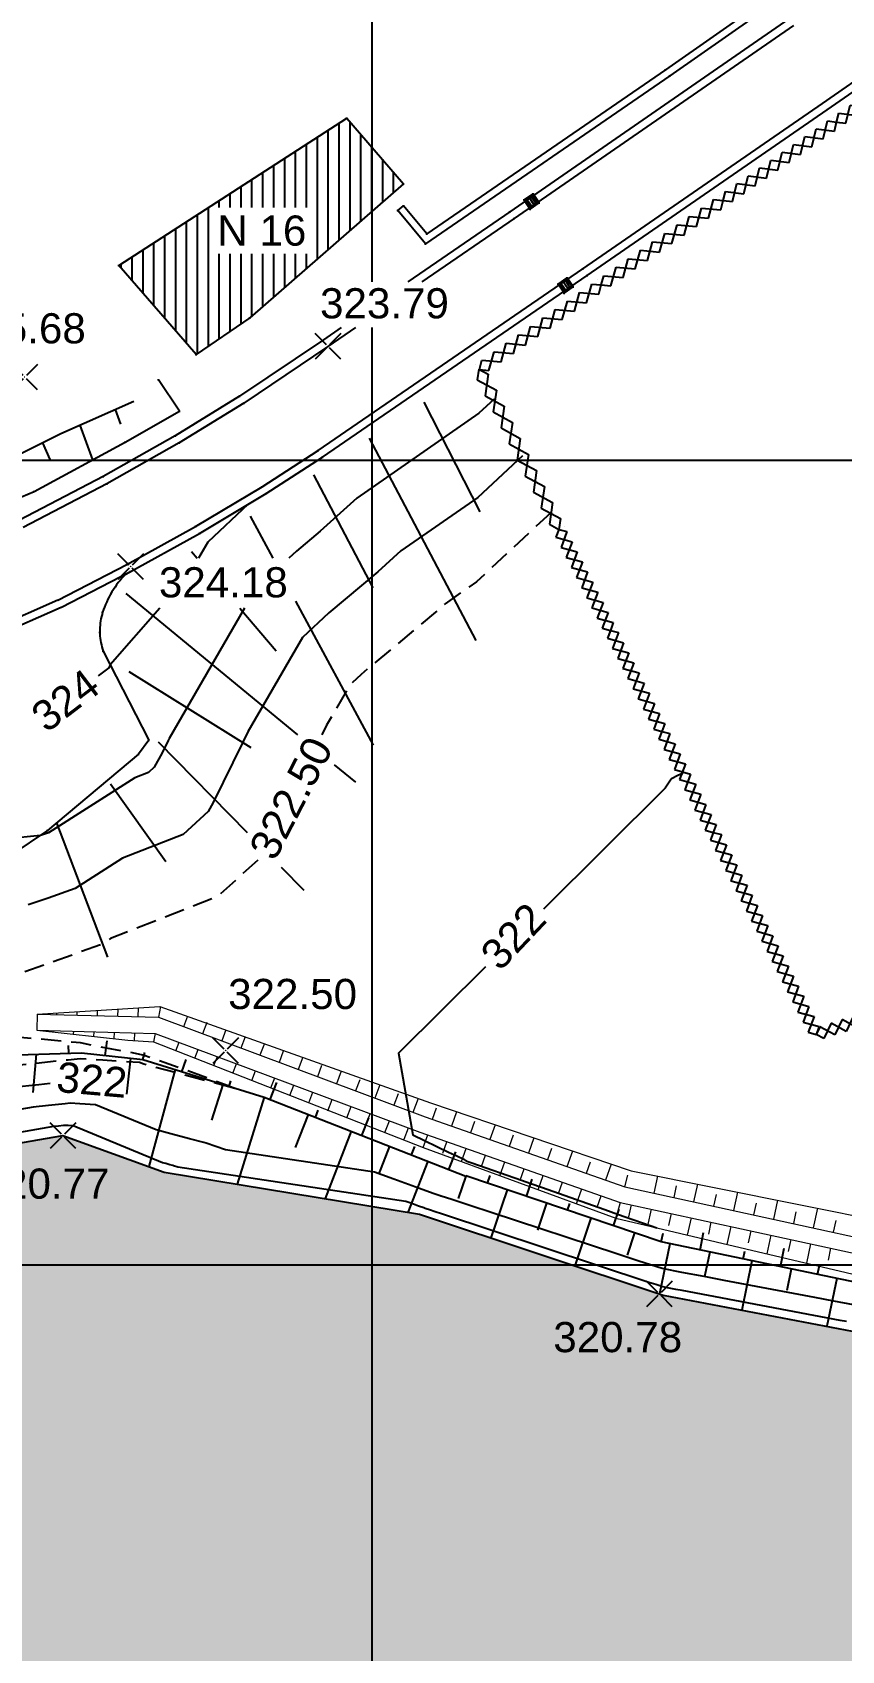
# Model space of a CAD drawing. Extents: x 109417 to 110207, y -57085 to -56659.
# Drawn here: x 109580.8 to 109631.1, y -57000.7 to -56900.1 of the extents above; entities that cross this region are included whole.
import ezdxf
from ezdxf.enums import TextEntityAlignment as Align

# ---------------------------------------------------------------- set-up
doc = ezdxf.new("R2010")
doc.units = 0
doc.header["$MEASUREMENT"] = 0
doc.linetypes.add('TRATTEGGIATA2', pattern=[0.375, 0.25, -0.125])
for name, color, linetype in [('Bati', 7, 'Continuous'), ('Canalisation', 7, 'Continuous'), ('CLOTURE', 7, 'Continuous'), ('colore lago', 131, 'Continuous'), ('Contorno lago', 150, 'Continuous'), ('Coordinate', 2, 'Continuous'), ('Curve livello', 2, 'Continuous'), ('curve livello 1m', 2, 'Continuous'), ('LIN018CO', 6, 'Continuous'), ('LIN035CO', 1, 'Continuous'), ('LINCOLO-ROSSO-025', 10, 'Continuous'), ('LINCOLO-ROSSO-050', 20, 'Continuous'), ('Scarpate', 2, 'Continuous'), ('TEXT035', 1, 'Continuous'), ('Voirie', 7, 'Continuous')]:
    doc.layers.add(name, color=color, linetype=linetype)
doc.styles.add('ARIAL', font='arial.ttf')

# ---------------------------------------------------------------- blocks, each defined once
blk = doc.blocks.new('GRILLAGE')
at = {"color": 0}
for p, q in [((0, 0.385), (0, 0.385)), ((0, 0), (0.385, 0.385)), ((0, 0), (0.385, -0.385)), ((0.385, 0.385), (1.16, -0.385)), ((0.385, -0.385), (1.16, 0.385)), ((1.16, -0.385), (1.93, 0.385)), ((1.16, 0.385), (1.93, -0.385)), ((1.93, 0.385), (2.705, -0.385)), ((1.93, -0.385), (2.705, 0.385)), ((2.705, -0.385), (3.475, 0.385)), ((2.705, 0.385), (3.475, -0.385)), ((3.475, 0.385), (4.255, -0.385)), ((3.475, -0.385), (4.255, 0.385)), ((4.255, -0.385), (5.025, 0.385)), ((4.255, 0.385), (5.025, -0.385)), ((5.025, 0.385), (5.8, -0.385)), ((5.025, -0.385), (5.8, 0.385)), ((5.8, -0.385), (6.57, 0.385)), ((5.8, 0.385), (6.57, -0.385)), ((6.57, 0.385), (7.345, -0.385)), ((6.57, -0.385), (7.345, 0.385)), ((7.345, 0.385), (7.73, 0)), ((7.345, -0.385), (7.73, 0))]:
    blk.add_line(p, q, dxfattribs=at)
blk = doc.blocks.new('INVISIBLE')
at = {"color": 0}
for p, q in [((-0.04, 0), (0.04, 0)), ((0, -0.04), (0, 0.04))]:
    blk.add_line(p, q, dxfattribs=at)
at = {"flags": 1}
for tag, p in [('POINTNUMBER', (0, 0)), ('COMMENT', (0, -1.25))]:
    blk.add_attdef(tag, p, '', height=1, dxfattribs=at)
blk = doc.blocks.new('quote')
at = {"layer": 'LIN018CO'}
for p, q in [((0.001, 0.001), (-0.001, -0.001)), ((0.001, -0.001), (-0.001, 0.001))]:
    blk.add_line(p, q, dxfattribs=at)
at = {"layer": 'LIN035CO'}
for p, q in [((-0.013, 0.013), (-0.106, 0.106)), ((0.106, 0.106), (0.013, 0.013)), ((-0.013, -0.013), (-0.106, -0.106)), ((0.106, -0.106), (0.013, -0.013))]:
    blk.add_line(p, q, dxfattribs=at)
at = {"layer": 'TEXT035', "style": 'ARIAL'}
blk.add_attdef('VALORE', text='', height=0.25, dxfattribs=at).set_placement((0, 0.33), align=Align.CENTER)
blk = doc.blocks.new('quoteR')
at = {"layer": 'LIN018CO'}
for p, q in [((0.01, 0.01), (-0.01, -0.01)), ((0.01, -0.01), (-0.01, 0.01))]:
    blk.add_line(p, q, dxfattribs=at)
at = {"layer": 'LINCOLO-ROSSO-025'}
for p, q in [((-0.1, 0.1), (-0.8, 0.8)), ((0.8, 0.8), (0.1, 0.1)), ((-0.1, -0.1), (-0.8, -0.8)), ((0.8, -0.8), (0.1, -0.1))]:
    blk.add_line(p, q, dxfattribs=at)
at = {"layer": 'LINCOLO-ROSSO-025', "style": 'ARIAL'}
blk.add_attdef('VALORE', text='', height=1.88, dxfattribs=at).set_placement((0, 2.47), align=Align.CENTER)

msp = doc.modelspace()

# ---------------------------------------------------------------- hatches: boundary and pattern name
at = {"layer": 'colore lago', "linetype": 'Continuous', "lineweight": 0}
h = msp.add_hatch(color=256, dxfattribs=at)
h.paths.add_polyline_path([(109787.607, -56851.909), (109781.374, -56851.449), (109780.949, -56859.593), (109779.775, -56865.319), (109777.001, -56871.497), (109761.391, -56890.187), (109747.224, -56907.079), (109737.978, -56923.583), (109734.471, -56930.887), (109731.694, -56934.795), (109728.436, -56926.156), (109726.511, -56919.287), (109725.837, -56918.904), (109723.973, -56919.58), (109723.988, -56920.171), (109724.888, -56921.996), (109726.863, -56926.685), (109729.712, -56933.551), (109730.097, -56935.764), (109729.462, -56938.822), (109727.856, -56942.641), (109725.242, -56949.193), (109721.697, -56959.227), (109717.196, -56965.971), (109710.076, -56979.677), (109705.373, -56986.684), (109701.277, -56990.549), (109698.942, -56990.929), (109693.841, -56994.905), (109679.969, -56993.381), (109675.304, -56991.429), (109671.531, -56988.549), (109672.55, -56984.88), (109653.63, -56983.645), (109642.782, -56982.891), (109631.732, -56980.846), (109619.991, -56978.617), (109604.845, -56973.59), (109588.969, -56970.965), (109582.676, -56968.702), (109574.178, -56970.162), (109556.627, -56973.838), (109544.428, -56977.023), (109537.378, -56977.411), (109529.99, -56983.704), (109523.028, -56985.896), (109504.687, -56990.299), (109474.817, -56995.139), (109462.524, -56996.172), (109455.385, -56992.543), (109434.357, -56995.751), (109426.559, -57072.876), (109443.284, -57068.136), (109457.142, -57072.469), (109469.867, -57074.214), (109485.464, -57070.671), (109500.677, -57067.369), (109507.825, -57065.235), (109518.431, -57063.959), (109536.187, -57062.345), (109553.899, -57060.589), (109570.418, -57058.693), (109577.915, -57055.241), (109603.353, -57044.784), (109616.537, -57039.237), (109630.826, -57038.192), (109653.396, -57035.26), (109668.509, -57031.141), (109680.931, -57024.619), (109688.723, -57019.638), (109694.725, -57013.245), (109701.19, -57003.464), (109706.469, -56996.467), (109718.692, -56977.274), (109733.25, -56949.313), (109744.002, -56925.912), (109749.941, -56914.958), (109758.165, -56904.008), (109766.502, -56894.13), (109776.242, -56880.6), (109781.219, -56873.706), (109786.152, -56861.957)])
h.paths.add_polyline_path([(109691.743, -56996.42), (109692.295, -56997.489), (109693.646, -56999.261), (109687.045, -57013.29), (109681.623, -57017.686), (109671.799, -57022.132), (109664.058, -57022.737), (109658.721, -57023.311), (109655.784, -57021.935), (109654.806, -57020.19), (109664.117, -57019.272), (109670.219, -57014.457), (109667.734, -57010.763), (109669.661, -57007.649), (109667.048, -57004.165), (109669.356, -57001.462), (109673.817, -56996.222), (109675.953, -56995.596), (109680.301, -56996.471), (109687.584, -56995.841)], flags=16)

# ---------------------------------------------------------------- linework, layer by layer
at = {"layer": 'Bati', "linetype": 'Continuous'}
for p, q in [((109634.849, -56892.159, 323.712), (109620.13, -56902.455, 324.119)), ((109635.469, -56892.286, 323.712), (109620.392, -56902.833, 324.119)), ((109620.392, -56902.833, 324.119), (109605.212, -56913.28, 324.487)), ((109620.13, -56902.455, 324.119), (109605.298, -56912.663, 324.487)), ((109600.325, -56905.47, 326.514), (109603.847, -56909.541, 324.942)), ((109603.847, -56909.541, 324.942), (109594.293, -56917.869, 324.223)), ((109603.5, -56911.214, 324.479), (109603.854, -56910.92, 324.479)), ((109605.212, -56913.28, 324.487), (109603.5, -56911.214, 324.479)), ((109605.298, -56912.663, 324.487), (109603.854, -56910.92, 324.479)), ((109590.952, -56920.152, 324.254), (109586.157, -56914.615, 324.976)), ((109594.293, -56917.869, 324.223), (109590.952, -56920.152, 324.254))]:
    msp.add_line(p, q, dxfattribs=at)
at = {"layer": 'Bati', "color": 0}
for p, q in [((109599.147, -56906.231), (109599.147, -56913.638)), ((109599.824, -56905.794), (109599.824, -56913.048)), ((109600.501, -56905.673), (109600.501, -56912.458)), ((109597.792, -56907.105), (109597.792, -56911.029)), ((109598.469, -56906.668), (109598.469, -56914.229)), ((109601.179, -56906.456), (109601.179, -56911.867)), ((109601.856, -56907.239), (109601.856, -56911.277)), ((109595.76, -56908.417), (109595.76, -56911.029)), ((109596.437, -56907.98), (109596.437, -56911.029)), ((109597.115, -56907.542), (109597.115, -56911.029)), ((109602.533, -56908.022), (109602.533, -56910.686)), ((109594.405, -56909.291), (109594.405, -56911.029)), ((109595.083, -56908.854), (109595.083, -56911.029)), ((109603.211, -56908.805), (109603.211, -56910.096)), ((109593.051, -56910.166), (109593.051, -56911.029)), ((109593.728, -56909.728), (109593.728, -56911.029)), ((109591.696, -56911.04), (109591.696, -56919.644)), ((109592.373, -56910.603), (109592.373, -56911.029)), ((109589.664, -56912.352), (109589.664, -56918.664)), ((109590.341, -56911.914), (109590.341, -56919.446)), ((109591.019, -56911.477), (109591.019, -56920.107)), ((109588.309, -56913.226), (109588.309, -56917.1)), ((109588.987, -56912.789), (109588.987, -56917.882)), ((109586.955, -56914.1), (109586.955, -56915.536)), ((109587.632, -56913.663), (109587.632, -56916.318)), ((109592.373, -56913.901), (109592.373, -56919.181)), ((109593.051, -56913.901), (109593.051, -56918.718)), ((109593.728, -56913.901), (109593.728, -56918.255)), ((109594.405, -56913.901), (109594.405, -56917.771)), ((109595.083, -56913.901), (109595.083, -56917.181)), ((109595.76, -56913.901), (109595.76, -56916.591)), ((109596.437, -56913.901), (109596.437, -56916)), ((109597.115, -56913.901), (109597.115, -56915.41)), ((109597.792, -56913.901), (109597.792, -56914.819)), ((109586.277, -56914.538), (109586.277, -56914.754))]:
    msp.add_line(p, q, dxfattribs=at)
at = {"layer": 'Bati', "linetype": 'Continuous'}
msp.add_polyline3d([(109600.325, -56905.47, 326.514), (109603.847, -56909.541, 324.942), (109594.293, -56917.869, 324.223), (109590.952, -56920.152, 324.254), (109586.157, -56914.615, 324.976), (109600.325, -56905.47, 326.514)], dxfattribs=at)
at = {"layer": 'Canalisation', "linetype": 'Continuous'}
for p, q in [((109611.339, -56910.551), (109611.902, -56910.17)), ((109611.408, -56910.565), (109611.889, -56910.239)), ((109611.648, -56910.402), (109611.974, -56910.882)), ((109611.773, -56910.318), (109612.098, -56910.798)), ((109611.889, -56910.239), (109612.214, -56910.719)), ((109612.283, -56910.733), (109611.902, -56910.17)), ((109611.721, -56911.114), (109611.339, -56910.551)), ((109611.734, -56911.045), (109611.408, -56910.565)), ((109611.512, -56910.495), (109611.837, -56910.975)), ((109611.721, -56911.114), (109612.283, -56910.733)), ((109612.214, -56910.719), (109611.734, -56911.045)), ((109613.453, -56915.776), (109614.013, -56915.39)), ((109613.523, -56915.789), (109614.001, -56915.46)), ((109614.001, -56915.46), (109614.33, -56915.937)), ((109614.399, -56915.95), (109614.013, -56915.39)), ((109613.839, -56916.336), (109613.453, -56915.776)), ((109613.852, -56916.266), (109613.523, -56915.789)), ((109613.626, -56915.718), (109613.955, -56916.195)), ((109613.762, -56915.624), (109614.091, -56916.102)), ((109613.839, -56916.336), (109614.399, -56915.95)), ((109614.33, -56915.937), (109613.852, -56916.266)), ((109613.885, -56915.539), (109614.214, -56916.017))]:
    msp.add_line(p, q, dxfattribs=at)
at = {"layer": 'Contorno lago', "linetype": 'Continuous', "elevation": 322.711, "flags": 128}
msp.add_lwpolyline([(109434.357, -56995.751), (109455.385, -56992.543), (109462.524, -56996.172), (109474.817, -56995.139), (109504.687, -56990.299), (109523.028, -56985.896), (109529.99, -56983.704), (109537.378, -56977.411), (109544.428, -56977.023), (109556.627, -56973.838), (109574.178, -56970.162), (109582.676, -56968.702), (109588.969, -56970.965), (109604.845, -56973.59), (109619.991, -56978.617), (109631.732, -56980.846)], dxfattribs=at)
at = {"layer": 'Coordinate'}
for p, q in [((109601.885, -56709.686), (109601.885, -56915.633)), ((109601.885, -56918.477), (109601.885, -56922.376)), ((109601.885, -56922.376), (109601.885, -57055.746)), ((109820.327, -56926.75), (109416.601, -56926.75)), ((109709.132, -56976.75), (109416.601, -56976.75))]:
    msp.add_line(p, q, dxfattribs=at)
at = {"layer": 'Curve livello'}
for points in [[(109609.473, -56922.923), (109608.525, -56923.802), (109600.942, -56929.087), (109598.66, -56931.138), (109597.185, -56932.371), (109596.707, -56932.82)], [(109593.971, -56935.912), (109589.28, -56944.015), (109589.214, -56944.149), (109588.835, -56944.921), (109588.346, -56945.808), (109587.993, -56946.128), (109587.145, -56946.462), (109581.783, -56949.876), (109581.721, -56949.898), (109581.27, -56950.043), (109579.235, -56950.26)]]:
    msp.add_lwpolyline(points, dxfattribs=at)
at = {"layer": 'Curve livello', "linetype": 'Continuous'}
msp.add_lwpolyline([(109611.234, -56926.463), (109608.456, -56929.039), (109603.685, -56932.364), (109602.249, -56933.654), (109599.194, -56936.208), (109597.572, -56937.733), (109594.172, -56943.606), (109593.853, -56944.255), (109592.016, -56947.999), (109591.704, -56948.565), (109590.142, -56949.98), (109586.386, -56951.461), (109583.426, -56953.345), (109581.754, -56953.952), (109580.518, -56954.349)], dxfattribs=at)
at = {"layer": 'Curve livello', "color": 7, "linetype": 'Continuous'}
for points in [[(109594.195, -56929.456), (109591.691, -56931.81), (109591.106, -56932.82)], [(109588.695, -56935.912), (109585.617, -56939.446), (109585.53, -56939.62), (109584.862, -56940.13)]]:
    msp.add_lwpolyline(points, dxfattribs=at)
at = {"layer": 'Curve livello', "color": 7}
for points in [[(109621.223, -56946.218), (109621.182, -56946.189), (109620.895, -56946.33), (109620.505, -56946.523), (109620.451, -56946.601), (109620.102, -56947.11), (109612.55, -56954.617)], [(109608.946, -56958.201), (109603.533, -56963.581), (109604.429, -56968.662), (109606.646, -56969.738), (109607.017, -56969.898), (109607.109, -56969.938), (109607.642, -56970.192), (109607.67, -56970.229), (109607.726, -56970.254), (109607.754, -56970.266), (109607.769, -56970.272), (109607.781, -56970.279), (109608.086, -56970.388), (109611.188, -56971.472), (109611.761, -56971.678), (109612.417, -56971.913), (109616.365, -56973.294), (109617.155, -56973.578), (109619.174, -56974.284), (109619.592, -56974.435)], [(109581.891, -56965.468), (109581.168, -56965.545), (109579.546, -56965.718)]]:
    msp.add_lwpolyline(points, dxfattribs=at)
at = {"layer": 'Curve livello', "linetype": 'Continuous', "flags": 128}
msp.add_lwpolyline([(109631.819, -56979.22), (109630.594, -56978.988), (109629.403, -56978.761), (109623.77, -56977.7), (109622.539, -56977.466), (109621.143, -56977.201), (109619.923, -56976.969), (109618.477, -56976.502), (109617.102, -56976.057), (109609.287, -56973.469), (109608.021, -56973.059), (109606.844, -56972.678), (109606.195, -56972.467), (109606.18, -56972.469), (109606.164, -56972.464), (109606.133, -56972.452), (109606.069, -56972.429), (109605.943, -56972.384), (109605.691, -56972.293), (109604.615, -56971.905), (109603.253, -56971.414), (109602.036, -56970.975), (109592.789, -56969.585), (109591.581, -56969.179), (109591.427, -56969.128), (109590.543, -56968.894), (109589.388, -56968.59), (109588.471, -56968.347), (109584.689, -56966.784), (109583.72, -56966.721), (109583.128, -56966.682), (109582.814, -56966.716), (109581.78, -56966.826), (109580.817, -56966.929), (109575.361, -56967.881)], dxfattribs=at)
at = {"layer": 'curve livello 1m', "color": 152, "linetype": 'TRATTEGGIATA2', "ltscale": 5, "flags": 128}
for points in [[(109612.996, -56930.003), (109608.387, -56934.276), (109606.428, -56935.641), (109605.839, -56936.171), (109601.203, -56940.046), (109600.512, -56940.695), (109599.064, -56943.197), (109598.766, -56943.805)], [(109594.781, -56951.577), (109592.29, -56953.833), (109585.627, -56956.46), (109585.07, -56956.815), (109581.787, -56958.007), (109581.726, -56958.027), (109581.612, -56958.055), (109579.921, -56958.653), (109579.822, -56960.325), (109579.385, -56962.518), (109580.237, -56962.596), (109580.472, -56962.618), (109583.496, -56962.897), (109583.754, -56962.922), (109584.722, -56963.136), (109585.366, -56963.25), (109586.73, -56963.493), (109587.722, -56963.7), (109588.527, -56963.973), (109590.128, -56964.559), (109590.428, -56964.66), (109592.945, -56965.586), (109593.089, -56965.639), (109593.622, -56965.835), (109592.993, -56965.669), (109590.041, -56964.89), (109587.696, -56964.27), (109587.439, -56964.164), (109585.146, -56964.014), (109583.745, -56963.923), (109583.003, -56964.002), (109580.555, -56964.264), (109578.276, -56964.507), (109576.994, -56964.731), (109575.184, -56964.938), (109573.805, -56965.177), (109571.041, -56965.657), (109568.51, -56966.096), (109565.958, -56966.652), (109563.123, -56967.269), (109560.549, -56967.83), (109557.898, -56968.407), (109555.248, -56968.985), (109553.003, -56969.474), (109552.66, -56969.527), (109550.014, -56969.938), (109547.771, -56970.504), (109543.486, -56973.111), (109541.734, -56973.303), (109541.085, -56971.041), (109538.228, -56971.138), (109533.506, -56969.549), (109527.175, -56970.79), (109522.353, -56973.78), (109517.198, -56974.4), (109513.125, -56978.242), (109509.514, -56978.799), (109507.889, -56984.857), (109504.818, -56985.728), (109492.063, -56987.6), (109491.295, -56987.723), (109484.048, -56988.333), (109478.042, -56990.158), (109468.66, -56991.559), (109467.323, -56991.696), (109463.469, -56991.356), (109462.421, -56989.916), (109461.064, -56990.147), (109456.429, -56988.355), (109454.719, -56988.139), (109453.594, -56987.895), (109452.814, -56987.728), (109452.961, -56986.123), (109452.892, -56984.595), (109451.753, -56984.939), (109451.498, -56985.014), (109449.522, -56985.608), (109448.93, -56985.783), (109445.996, -56986.355), (109444.823, -56986.529), (109442.322, -56987.002), (109442.246, -56987.017), (109442.169, -56987.032), (109442.016, -56987.062), (109440.544, -56987.281), (109440.236, -56987.341), (109439.619, -56987.463), (109438.38, -56987.707), (109435.878, -56988.2)]]:
    msp.add_lwpolyline(points, dxfattribs=at)
at = {"layer": 'LINCOLO-ROSSO-025', "linetype": 'Continuous', "lineweight": 0}
for p, q in [((109581.07, -56961.149, 322.711), (109588.706, -56960.668, 322.711)), ((109588.738, -56960.679, 322.711), (109588.608, -56961.349, 322.711)), ((109582.27, -56961.074, 322.711), (109582.267, -56961.181, 322.711)), ((109583.541, -56960.993, 322.711), (109583.535, -56961.214, 322.711)), ((109584.812, -56960.913, 322.711), (109584.804, -56961.248, 322.711)), ((109586.083, -56960.833, 322.711), (109586.072, -56961.281, 322.711)), ((109587.355, -56960.753, 322.711), (109587.34, -56961.315, 322.711)), ((109590.414, -56961.277, 322.711), (109590.17, -56961.932, 322.711)), ((109591.621, -56961.673, 322.711), (109591.358, -56962.376, 322.711)), ((109581.044, -56962.149, 322.711), (109586.708, -56962.773, 322.711)), ((109582.072, -56962.262, 322.711), (109582.074, -56962.176, 322.711)), ((109583.337, -56962.402, 322.711), (109583.342, -56962.21, 322.711)), ((109584.602, -56962.541, 322.711), (109584.61, -56962.243, 322.711)), ((109585.868, -56962.681, 322.711), (109585.878, -56962.277, 322.711)), ((109587.133, -56962.802, 322.711), (109587.146, -56962.31, 322.711)), ((109588.414, -56962.344, 322.711), (109588.31, -56962.881, 322.711)), ((109592.804, -56962.13, 322.711), (109592.547, -56962.82, 322.711)), ((109593.997, -56962.561, 322.711), (109593.735, -56963.263, 322.711)), ((109589.7, -56963.425, 322.711), (109589.897, -56962.897, 322.711)), ((109590.881, -56963.888, 322.711), (109591.085, -56963.341, 322.711)), ((109595.194, -56962.983, 322.711), (109594.923, -56963.707, 322.711)), ((109596.374, -56963.448, 322.711), (109596.112, -56964.151, 322.711)), ((109592.062, -56964.35, 322.711), (109592.273, -56963.785, 322.711)), ((109593.244, -56964.813, 322.711), (109593.462, -56964.229, 322.711)), ((109594.425, -56965.276, 322.711), (109594.65, -56964.673, 322.711)), ((109597.584, -56963.835, 322.711), (109597.3, -56964.595, 322.711)), ((109598.751, -56964.336, 322.711), (109598.489, -56965.039, 322.711)), ((109599.974, -56964.688, 322.711), (109599.677, -56965.483, 322.711)), ((109595.606, -56965.738, 322.711), (109595.839, -56965.116, 322.711)), ((109596.788, -56966.201, 322.711), (109597.027, -56965.56, 322.711)), ((109601.128, -56965.224, 322.711), (109600.865, -56965.926, 322.711)), ((109602.363, -56965.541, 322.711), (109602.054, -56966.37, 322.711)), ((109597.969, -56966.664, 322.711), (109598.215, -56966.004, 322.711)), ((109599.141, -56967.151, 322.711), (109599.404, -56966.448, 322.711)), ((109603.504, -56966.111, 322.711), (109603.242, -56966.814, 322.711)), ((109604.753, -56966.393, 322.711), (109604.43, -56967.258, 322.711)), ((109600.332, -56967.589, 322.711), (109600.592, -56966.892, 322.711)), ((109601.518, -56968.038, 322.711), (109601.78, -56967.336, 322.711)), ((109602.694, -56968.514, 322.711), (109602.969, -56967.779, 322.711)), ((109605.87, -56966.985, 322.711), (109605.622, -56967.693, 322.711)), ((109607.134, -56967.214, 322.711), (109606.819, -56968.113, 322.711)), ((109603.895, -56968.926, 322.711), (109604.157, -56968.223, 322.711)), ((109605.073, -56969.446, 322.711), (109605.349, -56968.657, 322.711)), ((109608.264, -56967.825, 322.711), (109608.016, -56968.532, 322.711)), ((109609.537, -56968.029, 322.711), (109609.213, -56968.952, 322.711)), ((109610.658, -56968.664, 322.711), (109610.41, -56969.372, 322.711)), ((109606.298, -56969.785, 322.711), (109606.546, -56969.077, 322.711)), ((109607.455, -56970.319, 322.711), (109607.743, -56969.497, 322.711)), ((109611.94, -56968.844, 322.711), (109611.607, -56969.792, 322.711)), ((109613.053, -56969.504, 322.711), (109612.804, -56970.212, 322.711)), ((109614.343, -56969.659, 322.711), (109614.002, -56970.631, 322.711)), ((109608.692, -56970.624, 322.711), (109608.94, -56969.916, 322.711)), ((109609.837, -56971.192, 322.711), (109610.138, -56970.336, 322.711)), ((109611.086, -56971.464, 322.711), (109611.335, -56970.756, 322.711)), ((109615.447, -56970.343, 322.711), (109615.199, -56971.051, 322.711)), ((109616.746, -56970.473, 322.711), (109616.396, -56971.471, 322.711)), ((109612.22, -56972.065, 322.711), (109612.532, -56971.176, 322.711)), ((109613.481, -56972.303, 322.711), (109613.729, -56971.595, 322.711)), ((109617.593, -56971.891, 322.711), (109617.797, -56971.168, 322.711)), ((109619.63, -56971.223, 322.711), (109619.4, -56972.284, 322.711)), ((109622.118, -56971.722, 322.711), (109621.879, -56972.823, 322.711)), ((109614.602, -56972.939, 322.711), (109614.926, -56972.015, 322.711)), ((109615.875, -56973.143, 322.711), (109616.123, -56972.435, 322.711)), ((109620.799, -56971.82, 322.711), (109620.639, -56972.553, 322.711)), ((109623.278, -56972.359, 322.711), (109623.119, -56973.092, 322.711)), ((109624.606, -56972.22, 322.711), (109624.358, -56973.362, 322.711)), ((109627.094, -56972.719, 322.711), (109626.837, -56973.901, 322.711)), ((109617.32, -56972.855, 322.711), (109617.043, -56973.833, 322.711)), ((109617.858, -56973.739, 322.711), (109618.018, -56973.006, 322.711)), ((109619.034, -56974.303, 322.711), (109619.257, -56973.276, 322.711)), ((109620.338, -56974.278, 322.711), (109620.497, -56973.546, 322.711)), ((109621.504, -56974.886, 322.711), (109621.737, -56973.815, 322.711)), ((109625.757, -56972.899, 322.711), (109625.598, -56973.631, 322.711)), ((109628.236, -56973.438, 322.711), (109628.077, -56974.171, 322.711)), ((109629.582, -56973.217, 322.711), (109629.316, -56974.44, 322.711)), ((109622.817, -56974.818, 322.711), (109622.976, -56974.085, 322.711)), ((109623.973, -56975.469, 322.711), (109624.216, -56974.354, 322.711)), ((109625.296, -56975.357, 322.711), (109625.455, -56974.624, 322.711)), ((109630.715, -56973.977, 322.711), (109630.556, -56974.71, 322.711)), ((109626.443, -56976.052, 322.711), (109626.695, -56974.893, 322.711)), ((109627.775, -56975.896, 322.711), (109627.934, -56975.163, 322.711)), ((109628.913, -56976.634, 322.711), (109629.174, -56975.433, 322.711)), ((109630.254, -56976.435, 322.711), (109630.414, -56975.702, 322.711))]:
    msp.add_line(p, q, dxfattribs=at)
at = {"layer": 'LINCOLO-ROSSO-025', "linetype": 'Continuous', "lineweight": 0, "elevation": 322.711, "flags": 128}
for points in [[(109586.708, -56962.773), (109588.31, -56962.881), (109605.073, -56969.446), (109617.042, -56973.833), (109643.835, -56980.156), (109675.999, -56982.44), (109707.416, -56981.279), (109728.748, -56938.697), (109719.099, -56907.776), (109712.968, -56892.585), (109709.139, -56871.231), (109709.139, -56871.231)], [(109588.706, -56960.668), (109588.706, -56960.668), (109605.525, -56966.669), (109617.987, -56970.894), (109644.405, -56976.186), (109676.067, -56978.435), (109704.901, -56977.369), (109724.448, -56938.348), (109715.649, -56910.149)]]:
    msp.add_lwpolyline(points, dxfattribs=at)
at = {"layer": 'LINCOLO-ROSSO-050', "linetype": 'Continuous', "lineweight": 0}
msp.add_line((109581.07, -56961.149, 322.711), (109581.044, -56962.149, 322.711), dxfattribs=at)
at = {"layer": 'LINCOLO-ROSSO-050', "linetype": 'Continuous', "lineweight": 0, "elevation": 322.711, "flags": 128}
for points in [[(109581.044, -56962.149), (109588.414, -56962.344), (109604.851, -56968.482), (109617.32, -56972.855), (109644.049, -56978.667), (109676.024, -56980.938), (109706.473, -56979.813), (109727.135, -56938.566), (109717.678, -56908.258), (109711.987, -56892.751), (109708.399, -56871.531), (109703.835, -56863.926)], [(109581.07, -56961.149), (109588.608, -56961.349), (109605.191, -56967.542), (109617.593, -56971.891), (109644.191, -56977.675), (109676.041, -56979.937), (109705.844, -56978.835), (109726.061, -56938.479), (109716.808, -56908.827)]]:
    msp.add_lwpolyline(points, dxfattribs=at)
at = {"layer": 'Scarpate', "linetype": 'Continuous'}
for p, q in [((109587.082, -56923.074, 324.858), (109582.535, -56925.077, 325.555)), ((109605.105, -56923.122, 323.665), (109608.592, -56929.93, 323.665)), ((109585.929, -56923.582, 325.035), (109586.258, -56924.492, 325.035)), ((109582.535, -56925.077, 325.555), (109577.648, -56927.53, 325.739)), ((109583.728, -56924.552, 325.372), (109584.511, -56926.698, 324.194)), ((109601.707, -56925.353, 323.754), (109608.339, -56937.924, 322.152)), ((109581.402, -56925.646, 325.598), (109581.866, -56926.68, 325.598)), ((109598.242, -56927.629, 323.844), (109601.942, -56934.649, 323.844)), ((109594.313, -56930.208, 323.947), (109595.715, -56932.82, 323.613)), ((109590.663, -56932.395, 324.069), (109591.025, -56932.82, 324.069)), ((109586.575, -56935.009, 324.113), (109597.261, -56943.784, 322.625)), ((109597.14, -56935.475, 323.274), (109601.954, -56944.441, 322.127)), ((109593.661, -56935.912, 324.069), (109595.936, -56938.582, 324.069)), ((109586.781, -56939.846, 323.913), (109594.362, -56944.588, 323.913)), ((109588.603, -56944.226, 323.601), (109594.124, -56949.854, 322.694)), ((109599.532, -56945.649, 322.308), (109600.856, -56946.736, 322.124)), ((109585.635, -56946.844, 323.544), (109589.071, -56951.667, 323.544)), ((109582.284, -56949.27, 323.532), (109585.451, -56957.619, 322.384)), ((109596.243, -56952.014, 322.346), (109597.647, -56953.446, 322.115)), ((109575.397, -56963.832, 322.865), (109583.827, -56963.556, 322.633)), ((109581.004, -56963.648, 322.711), (109580.802, -56966.016, 322.711)), ((109583.032, -56963.582, 322.655), (109583.017, -56963.11, 322.655)), ((109583.827, -56963.556, 322.633), (109587.639, -56963.973, 322.573)), ((109585.303, -56963.717, 322.61), (109585.426, -56962.805, 322.395)), ((109587.639, -56963.973, 322.573), (109587.774, -56963.534, 322.573)), ((109586.866, -56963.888, 322.585), (109586.618, -56966.122, 322.585)), ((109587.639, -56963.973, 322.573), (109595.182, -56966.321, 322.481)), ((109589.657, -56964.601, 322.548), (109588.019, -56970.623, 320.844)), ((109590.07, -56964.73, 322.543), (109590.329, -56963.974, 322.352)), ((109592.605, -56965.519, 322.512), (109591.914, -56967.737, 322.512)), ((109593.012, -56965.645, 322.507), (109593.119, -56965.301, 322.507)), ((109595.551, -56966.465, 322.476), (109595.967, -56965.4, 322.222)), ((109595.182, -56966.321, 322.481), (109593.503, -56971.715, 320.836)), ((109595.182, -56966.321, 322.481), (109607.725, -56971.213, 322.315)), ((109597.91, -56967.385, 322.445), (109597.109, -56969.438, 322.445)), ((109598.375, -56967.566, 322.439), (109598.547, -56967.124, 322.439)), ((109601.263, -56968.693, 322.401), (109601.694, -56967.587, 322.071)), ((109600.6, -56968.434, 322.409), (109598.968, -56972.618, 320.809)), ((109602.981, -56969.363, 322.378), (109602.299, -56971.112, 322.378)), ((109604.34, -56969.893, 322.36), (109604.545, -56969.368, 322.36)), ((109606.665, -56970.8, 322.329), (109607.091, -56969.708, 321.931)), ((109605.354, -56970.288, 322.346), (109604.114, -56973.469, 320.784)), ((109607.725, -56971.213, 322.315), (109607.25, -56972.619, 322.315)), ((109619.853, -56975.306, 322.232), (109607.715, -56971.203, 322.311)), ((109609.071, -56971.661, 322.302), (109609.238, -56971.169, 322.302)), ((109611.49, -56972.479, 322.286), (109611.85, -56971.413, 321.905)), ((109610.288, -56972.073, 322.294), (109609.278, -56975.061, 320.779)), ((109612.733, -56972.899, 322.278), (109612.166, -56974.576, 322.278)), ((109614.035, -56973.339, 322.27), (109614.176, -56972.923, 322.27)), ((109616.908, -56974.31, 322.251), (109617.257, -56973.277, 321.897)), ((109615.492, -56973.832, 322.26), (109614.491, -56976.791, 320.777)), ((109618.209, -56974.75, 322.243), (109617.742, -56976.132, 322.243)), ((109619.853, -56975.306, 322.232), (109619.995, -56974.763, 322.232)), ((109622.275, -56975.81, 322.212), (109622.5, -56974.729, 321.865)), ((109620.403, -56975.421, 322.227), (109619.754, -56978.538, 320.775)), ((109633.108, -56978.067, 322.123), (109619.853, -56975.306, 322.232)), ((109627.268, -56976.85, 322.171), (109627.508, -56975.699, 321.808)), ((109622.881, -56975.937, 322.207), (109622.562, -56977.466, 322.207)), ((109625.506, -56976.484, 322.186), (109624.869, -56979.543, 320.772)), ((109624.964, -56976.371, 322.19), (109625.067, -56975.877, 322.19)), ((109629.581, -56977.332, 322.152), (109629.7, -56976.764, 322.152)), ((109627.948, -56976.992, 322.165), (109627.668, -56978.334, 322.165)), ((109630.775, -56977.581, 322.142), (109630.157, -56980.547, 320.769))]:
    msp.add_line(p, q, dxfattribs=at)
msp.add_lwpolyline([(109631.372, -56980.257), (109630.994, -56980.185), (109621.164, -56978.332), (109620.782, -56978.26), (109620.349, -56978.178), (109619.97, -56978.106), (109619.521, -56977.96), (109619.095, -56977.822), (109606.202, -56973.553), (109605.816, -56973.428), (109605.456, -56973.311), (109605.258, -56973.247), (109605.253, -56973.248), (109605.248, -56973.246), (109605.239, -56973.242), (109605.219, -56973.235), (109605.181, -56973.221), (109605.104, -56973.194), (109604.775, -56973.075), (109604.359, -56972.925), (109603.987, -56972.791), (109589.814, -56970.66), (109589.547, -56970.57), (109589.513, -56970.559), (109589.317, -56970.507), (109589.062, -56970.44), (109588.859, -56970.386), (109583.314, -56968.094), (109583.007, -56968.074), (109582.819, -56968.062), (109582.72, -56968.072), (109582.392, -56968.107), (109582.087, -56968.14), (109574.544, -56969.456)], dxfattribs=at)
at = {"layer": 'Voirie', "linetype": 'Continuous'}
for p, q in [((109627.802, -56899.294, 322.988), (109610.448, -56911.281, 323.436)), ((109628.088, -56899.704, 322.988), (109610.731, -56911.693, 323.436)), ((109629.896, -56904.556, 323.041), (109634.424, -56901.4, 322.944)), ((109630.175, -56904.959, 323.041), (109634.706, -56901.801, 322.944)), ((109614.985, -56914.837, 323.417), (109629.896, -56904.556, 323.041)), ((109615.261, -56915.242, 323.417), (109630.175, -56904.959, 323.041)), ((109610.448, -56911.281, 323.436), (109604.111, -56915.633, 323.627)), ((109610.731, -56911.693, 323.436), (109604.994, -56915.633, 323.609)), ((109598.537, -56926.129, 323.889), (109614.985, -56914.837, 323.417)), ((109598.808, -56926.537, 323.889), (109615.261, -56915.242, 323.417)), ((109599.969, -56918.477, 323.753), (109598.864, -56919.236, 323.786)), ((109600.852, -56918.477, 323.734), (109599.145, -56919.649, 323.786)), ((109598.864, -56919.236, 323.786), (109593.654, -56922.751, 323.926)), ((109599.145, -56919.649, 323.786), (109593.925, -56923.171, 323.926)), ((109589.924, -56923.668, 324.095), (109588.605, -56921.72, 324.293)), ((109593.654, -56922.751, 323.926), (109589.647, -56925.215, 324.028)), ((109593.925, -56923.171, 323.926), (109589.901, -56925.646, 324.028)), ((109586.542, -56925.594, 324.14), (109589.924, -56923.668, 324.095)), ((109589.647, -56925.215, 324.028), (109585.173, -56927.745, 324.149)), ((109580.877, -56928.673, 324.29), (109586.542, -56925.594, 324.14)), ((109589.901, -56925.646, 324.028), (109585.412, -56928.184, 324.149)), ((109595.049, -56928.371, 323.967), (109598.537, -56926.129, 323.889)), ((109595.308, -56928.787, 323.967), (109598.808, -56926.537, 323.889)), ((109585.173, -56927.745, 324.149), (109579.975, -56930.459, 324.291)), ((109585.412, -56928.184, 324.149), (109580.206, -56930.902, 324.291)), ((109590.917, -56930.852, 324.09), (109595.049, -56928.371, 323.967)), ((109569.966, -56933.21, 324.455), (109580.877, -56928.673, 324.29)), ((109591.162, -56931.277, 324.09), (109595.308, -56928.787, 323.967)), ((109586.575, -56933.802, 324.22), (109591.162, -56931.277, 324.09)), ((109586.642, -56933.206, 324.212), (109590.917, -56930.852, 324.09)), ((109582.366, -56935.42, 324.312), (109586.642, -56933.206, 324.212)), ((109582.592, -56935.855, 324.312), (109586.873, -56933.638, 324.212)), ((109582.358, -56935.422, 324.313), (109577.657, -56937.502, 324.403)), ((109582.561, -56935.879, 324.313), (109577.847, -56937.965, 324.403)), ((109585.177, -56938.587, 324.068), (109588.008, -56944.121, 323.63)), ((109588.008, -56944.121, 323.63), (109587.366, -56945.003, 323.646)), ((109587.366, -56945.003, 323.646), (109581.72, -56949.744, 323.519)), ((109581.72, -56949.744, 323.519), (109579.49, -56951.224, 323.425))]:
    msp.add_line(p, q, dxfattribs=at)
for points in [[(109586.575, -56933.802, 324.22), (109586.455, -56933.93, 324.218), (109586.339, -56934.06, 324.215), (109586.226, -56934.194, 324.213), (109586.117, -56934.331, 324.21), (109586.012, -56934.471, 324.208), (109585.912, -56934.614, 324.205), (109585.815, -56934.76, 324.203), (109585.723, -56934.909, 324.2), (109585.635, -56935.06, 324.198), (109585.551, -56935.213, 324.195), (109585.471, -56935.369, 324.193), (109585.397, -56935.527, 324.19), (109585.326, -56935.687, 324.188), (109585.261, -56935.849, 324.185), (109585.2, -56936.013, 324.182), (109585.143, -56936.179, 324.18)], [(109585.143, -56936.179, 324.18), (109585.104, -56936.309, 324.174), (109585.07, -56936.441, 324.168), (109585.04, -56936.574, 324.162), (109585.015, -56936.708, 324.155), (109584.995, -56936.843, 324.149), (109584.98, -56936.978, 324.143), (109584.969, -56937.114, 324.137), (109584.964, -56937.25, 324.13), (109584.963, -56937.386, 324.124), (109584.968, -56937.522, 324.118), (109584.977, -56937.658, 324.111), (109584.991, -56937.793, 324.105), (109585.01, -56937.928, 324.099), (109585.034, -56938.062, 324.093), (109585.063, -56938.195, 324.086), (109585.096, -56938.327, 324.08), (109585.134, -56938.458, 324.074), (109585.177, -56938.587, 324.068)]]:
    msp.add_polyline3d(points, dxfattribs=at)

# ---------------------------------------------------------------- block references
ref = msp.add_blockref('quote', (109599.145, -56919.649, 323.786), dxfattribs=dict(xscale=7.500000000000001, yscale=7.500000000000001, zscale=7.500000000000001, rotation=6.832412538883198e-07))
ref.add_attrib('VALORE', '323.79', dxfattribs={"layer": 'TEXT035', "height": 1.875, "rotation": 0, "style": 'ARIAL'}).set_placement((109602.662, -56917.91, 323.786), align=Align.CENTER)
ref = msp.add_blockref('quote', (109580.303, -56921.562, 325.68), dxfattribs=dict(xscale=7.500000000000001, yscale=7.500000000000001, zscale=7.500000000000001, rotation=6.832412538883198e-07))
ref.add_attrib('VALORE', '325.68', dxfattribs={"layer": 'TEXT035', "height": 1.875, "rotation": 0, "style": 'ARIAL'}).set_placement((109580.09, -56919.465, 325.68), align=Align.CENTER)
ref = msp.add_blockref('quote', (109586.887, -56933.337, -162.09), dxfattribs=dict(xscale=7.500000000000001, yscale=7.500000000000001, zscale=7.500000000000001, rotation=6.832412538883198e-07))
ref.add_attrib('VALORE', '324.18', dxfattribs={"layer": 'TEXT035', "height": 1.875, "rotation": 0, "style": 'ARIAL'}).set_placement((109592.647, -56935.251, -162.09), align=Align.CENTER)
ref = msp.add_blockref('quote', (109582.676, -56968.702, 320.768), dxfattribs=dict(xscale=7.500000000000001, yscale=7.500000000000001, zscale=7.500000000000001, rotation=6.832412538883198e-07))
ref.add_attrib('VALORE', '320.77', dxfattribs={"layer": 'TEXT035', "height": 1.875, "rotation": 0, "style": 'ARIAL'}).set_placement((109581.564, -56972.62, 320.768), align=Align.CENTER)
ref = msp.add_blockref('quote', (109619.754, -56978.538, 320.775), dxfattribs=dict(xscale=7.500000000000001, yscale=7.500000000000001, zscale=7.500000000000001, rotation=6.832412538883198e-07))
ref.add_attrib('VALORE', '320.78', dxfattribs={"layer": 'TEXT035', "height": 1.875, "rotation": 0, "style": 'ARIAL'}).set_placement((109617.16, -56982.16, 320.775), align=Align.CENTER)
at = {"layer": 'Bati'}
for p in [(109620.13, -56902.455, 324.119), (109620.392, -56902.833, 324.119), (109600.325, -56905.47, 326.514), (109603.847, -56909.541, 324.942), (109603.5, -56911.214, 324.479), (109603.854, -56910.92, 324.479), (109605.212, -56913.28, 324.487), (109605.298, -56912.663, 324.487), (109594.293, -56917.869, 324.223), (109590.952, -56920.152, 324.254)]:
    msp.add_blockref('INVISIBLE', p, dxfattribs=at)
at = {"layer": 'Bati', "color": 3}
msp.add_blockref('INVISIBLE', (109586.157, -56914.615, 324.976), dxfattribs=at)
at = {"layer": 'Canalisation'}
for p in [(109611.512, -56910.495), (109611.648, -56910.402), (109611.773, -56910.318), (109611.889, -56910.239), (109611.902, -56910.17), (109611.339, -56910.551), (109611.408, -56910.565), (109611.721, -56911.114), (109611.734, -56911.045), (109611.811, -56910.642, 323.374), (109611.837, -56910.975), (109611.974, -56910.882), (109612.098, -56910.798), (109612.214, -56910.719), (109612.283, -56910.733), (109614.001, -56915.46), (109614.013, -56915.39), (109613.453, -56915.776), (109613.523, -56915.789), (109613.626, -56915.718), (109613.762, -56915.624), (109613.839, -56916.336), (109613.852, -56916.266), (109613.885, -56915.539), (109613.926, -56915.863, 323.398), (109613.955, -56916.195), (109614.091, -56916.102), (109614.214, -56916.017), (109614.33, -56915.937), (109614.399, -56915.95)]:
    msp.add_blockref('INVISIBLE', p, dxfattribs=at)
at = {"layer": 'CLOTURE', "row_count": 1, "row_spacing": 0}
for p, xscale, rotation, column_count, column_spacing in [((109623.72, -56910.581, 323.245), 1.107582473042629, 34.65157694035418, 2, 8.561612537741917), ((109608.56, -56921.089, 323.759), 1.193123897790262, 34.72735473042024, 2, 9.222847752724212), ((109613.503, -56931.023, 322.356), 0.9116484847454477, 297.0064752280395, 5, 7.047042804497025), ((109685.017, -56944.484, 321.707), 0.9433754436955217, 197.9013682868673, 8, 7.292292197762777)]:
    msp.add_blockref('GRILLAGE', p, dxfattribs=dict(at, xscale=xscale, rotation=rotation, column_count=column_count, column_spacing=column_spacing))
at = {"layer": 'CLOTURE', "xscale": 1.441034732585255, "rotation": 296.5558206315563}
msp.add_blockref('GRILLAGE', (109608.523, -56921.059, 323.54), dxfattribs=at)
at = {"layer": 'LINCOLO-ROSSO-025', "linetype": 'Continuous', "lineweight": 0}
ref = msp.add_blockref('quoteR', (109592.793, -56963.42, 322.711), dxfattribs=dict(at, rotation=6.836859276624092e-07))
ref.add_attrib('VALORE', '322.50', dxfattribs={"height": 1.875, "rotation": 0, "style": 'ARIAL'}).set_placement((109596.951, -56960.835, 322.711), align=Align.CENTER)
at = {"layer": 'Voirie'}
for p in [(109610.448, -56911.281, 323.436), (109610.731, -56911.693, 323.436), (109614.985, -56914.837, 323.417), (109615.261, -56915.242, 323.417), (109588.605, -56921.72, 324.293), (109593.654, -56922.751, 323.926), (109593.925, -56923.171, 323.926), (109589.924, -56923.668, 324.095), (109589.647, -56925.215, 324.028), (109586.542, -56925.594, 324.14), (109589.901, -56925.646, 324.028), (109598.537, -56926.129, 323.889), (109598.808, -56926.537, 323.889), (109585.173, -56927.745, 324.149), (109585.412, -56928.184, 324.149), (109595.049, -56928.371, 323.967), (109580.877, -56928.673, 324.29), (109595.308, -56928.787, 323.967), (109590.917, -56930.852, 324.09), (109591.162, -56931.277, 324.09), (109586.642, -56933.206, 324.212), (109586.575, -56933.802, 324.22), (109586.873, -56933.638, 324.212), (109585.669, -56934.999, 324.214), (109585.143, -56936.179, 324.18), (109584.964, -56937.431, 324.124), (109585.177, -56938.587, 324.068), (109588.008, -56944.121, 323.63), (109587.366, -56945.003, 323.646), (109581.72, -56949.744, 323.519)]:
    msp.add_blockref('INVISIBLE', p, dxfattribs=at)

# ---------------------------------------------------------------- texts
at = {"layer": 'TEXT035', "linetype": 'Continuous', "lineweight": 0, "style": 'ARIAL'}
msp.add_text('N 16', height=1.875, dxfattribs=at).set_placement((109592.272, -56913.39))
for s, rotation, p in [('324', 37.35811, (109582.823, -56941.642)), ('322.50', 62.67554, (109596.845, -56947.719, 321.5)), ('322', 46.67454, (109610.661, -56956.307)), ('322', 354.95845, (109584.476, -56965.231))]:
    msp.add_text(s, height=1.875, rotation=rotation, dxfattribs=at).set_placement(p, align=Align.MIDDLE)

doc.saveas('drawing.dxf')
